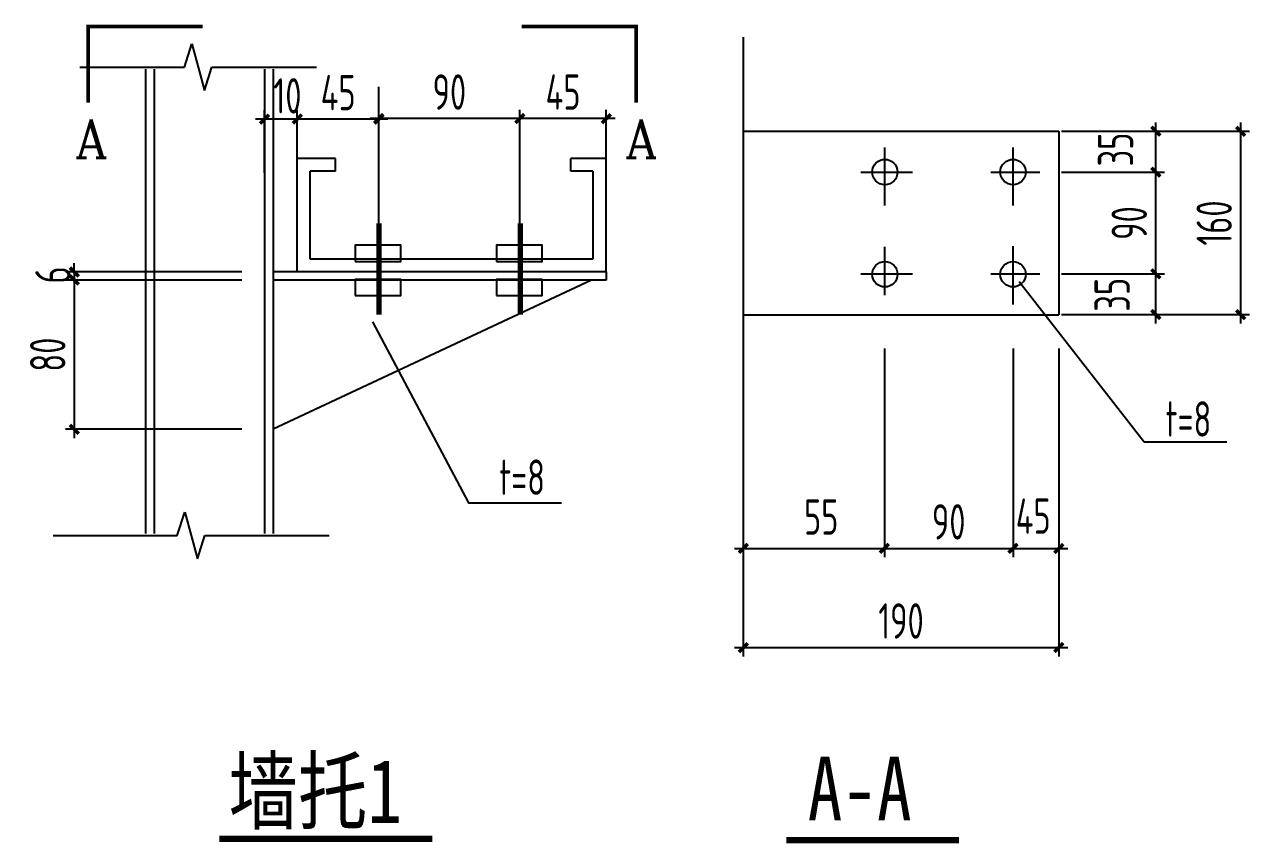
# Model space of a CAD drawing. Extents: x 293620 to 503924, y -252071 to 755100.
# Drawn here: x 438648 to 452505, y -220383 to -211122 of the extents above; entities that cross this region are included whole.
import ezdxf
from ezdxf.enums import TextEntityAlignment as Align

# ---------------------------------------------------------------- set-up
doc = ezdxf.new("R2010")
doc.units = 0
doc.header["$LTSCALE"] = 1000
doc.header["$MEASUREMENT"] = 0
doc.layers.get('Defpoints').update_dxf_attribs({"color": 250})
for name, color, linetype in [('1', 7, 'Continuous'), ('2', 2, 'Continuous'), ('AXIS', 171, 'Continuous'), ('C型钢', 6, 'Continuous'), ('OTHER', 7, 'Continuous'), ('PUB_DIM', 171, 'Continuous'), ('PUB_TEXT', 7, 'Continuous')]:
    doc.layers.add(name, color=color, linetype=linetype)
doc.styles.add('-宋体', font='', dxfattribs={"width": 0.8})
doc.styles.add('COMP', font='COMPLEX.shx', dxfattribs={"bigfont": 'hztxt'})
doc.styles.add('TSSD_Dimension', font='Tssdeng.shx', dxfattribs={"width": 0.7, "bigfont": 'hztxt.shx'})
doc.styles.add('TSSD_REIN', font='tssdeng.shx', dxfattribs={"width": 0.7, "bigfont": 'tssdchn.shx'})
doc.styles.get('-宋体').set_extended_font_data('SimSun')
doc.dimstyles.new('TSSD_20_100', dxfattribs={"dimtxt": 350, "dimasz": 100, "dimexe": 100, "dimexo": 250, "dimgap": 100, "dimtad": 1, "dimdec": 0, "dimlfac": 0.2, "dimzin": 0, "dimdsep": 46, "dimtxsty": 'TSSD_Dimension', "dimblk": 'ARCHTICK', "dimblk1": 'ARCHTICK', "dimblk2": 'ARCHTICK', "dimcen": 0, "dimdle": 100, "dimclrt": 7, "dimadec": 0, "dimazin": 0, "dimtfac": 1, "dimtdec": 0, "dimtix": 1, "dimtmove": 2, "dimatfit": 3, "dimfxl": 0, "dimtolj": 1, "dimtzin": 0, "dimarcsym": 0})

# ---------------------------------------------------------------- blocks, each defined once
blk = doc.blocks.new('_ArchTick')
at = {"color": 0, "linetype": 'ByBlock', "const_width": 0.4}
blk.add_lwpolyline([(-0.5, -0.5), (0.5, 0.5)], dxfattribs=at)
blk = doc.blocks.new('*D663')
at = {"layer": 'Defpoints', "color": 0}
for p in [(442657, -212186), (442657, -213790), (444251, -213790)]:
    blk.add_point(p, dxfattribs=at)
at = {"layer": 'PUB_DIM', "color": 0, "lineweight": -2}
for p, q in [((442657, -213540), (442657, -212086)), ((444251, -213540), (444251, -212086)), ((444351, -212186), (442557, -212186))]:
    blk.add_line(p, q, dxfattribs=at)
at = {"layer": 'PUB_DIM', "color": 0, "lineweight": -2, "xscale": 100, "yscale": 100, "zscale": 100, "rotation": 180}
blk.add_blockref('_ArchTick', (442657, -212186), dxfattribs=at)
at = {"layer": 'PUB_DIM', "color": 0, "lineweight": -2, "xscale": 100, "yscale": 100, "zscale": 100}
blk.add_blockref('_ArchTick', (444251, -212186), dxfattribs=at)
at = {"layer": 'PUB_DIM', "color": 7, "insert": (443454, -211886), "char_height": 400, "attachment_point": 5, "style": 'TSSD_Dimension'}
blk.add_mtext('\\A1;90', dxfattribs=at)
blk = doc.blocks.new('*D664')
at = {"layer": 'Defpoints', "color": 0}
for p in [(444251, -212186), (444251, -213790), (445229, -213790)]:
    blk.add_point(p, dxfattribs=at)
at = {"layer": 'PUB_DIM', "color": 0, "lineweight": -2}
for p, q in [((444251, -213540), (444251, -212086)), ((445229, -213540), (445229, -212086)), ((445329, -212186), (444151, -212186))]:
    blk.add_line(p, q, dxfattribs=at)
at = {"layer": 'PUB_DIM', "color": 0, "lineweight": -2, "xscale": 100, "yscale": 100, "zscale": 100, "rotation": 180}
blk.add_blockref('_ArchTick', (444251, -212186), dxfattribs=at)
at = {"layer": 'PUB_DIM', "color": 0, "lineweight": -2, "xscale": 100, "yscale": 100, "zscale": 100}
blk.add_blockref('_ArchTick', (445229, -212186), dxfattribs=at)
at = {"layer": 'PUB_DIM', "color": 7, "insert": (444740, -211886), "char_height": 400, "attachment_point": 5, "style": 'TSSD_Dimension'}
blk.add_mtext('\\A1;45', dxfattribs=at)
blk = doc.blocks.new('*D665')
at = {"layer": 'Defpoints', "color": 0}
for p in [(441363, -212192), (441363, -213050), (441734, -213050)]:
    blk.add_point(p, dxfattribs=at)
at = {"layer": 'PUB_DIM', "color": 0, "lineweight": -2}
for p, q in [((441363, -212800), (441363, -212092)), ((441734, -212800), (441734, -212092)), ((441834, -212192), (441263, -212192))]:
    blk.add_line(p, q, dxfattribs=at)
at = {"layer": 'PUB_DIM', "color": 0, "lineweight": -2, "xscale": 100, "yscale": 100, "zscale": 100, "rotation": 180}
blk.add_blockref('_ArchTick', (441363, -212192), dxfattribs=at)
at = {"layer": 'PUB_DIM', "color": 0, "lineweight": -2, "xscale": 100, "yscale": 100, "zscale": 100}
blk.add_blockref('_ArchTick', (441734, -212192), dxfattribs=at)
at = {"layer": 'PUB_DIM', "color": 7, "insert": (441623, -211929), "char_height": 400, "attachment_point": 5, "style": 'TSSD_Dimension'}
blk.add_mtext('\\A1;10', dxfattribs=at)
blk = doc.blocks.new('*D666')
at = {"layer": 'Defpoints', "color": 0}
for p in [(441734, -212192), (441734, -213050), (442657, -213050)]:
    blk.add_point(p, dxfattribs=at)
at = {"layer": 'PUB_DIM', "color": 0, "lineweight": -2}
for p, q in [((441734, -212800), (441734, -212092)), ((442657, -212800), (442657, -212092)), ((442757, -212192), (441634, -212192))]:
    blk.add_line(p, q, dxfattribs=at)
at = {"layer": 'PUB_DIM', "color": 0, "lineweight": -2, "xscale": 100, "yscale": 100, "zscale": 100, "rotation": 180}
blk.add_blockref('_ArchTick', (441734, -212192), dxfattribs=at)
at = {"layer": 'PUB_DIM', "color": 0, "lineweight": -2, "xscale": 100, "yscale": 100, "zscale": 100}
blk.add_blockref('_ArchTick', (442657, -212192), dxfattribs=at)
at = {"layer": 'PUB_DIM', "color": 7, "insert": (442196, -211892), "char_height": 400, "attachment_point": 5, "style": 'TSSD_Dimension'}
blk.add_mtext('\\A1;45', dxfattribs=at)
blk = doc.blocks.new('*D667')
at = {"layer": 'Defpoints', "color": 0}
for p in [(446779, -215395), (450348, -215395), (450348, -218167)]:
    blk.add_point(p, dxfattribs=at)
at = {"layer": 'PUB_DIM', "color": 0, "lineweight": -2}
for p, q in [((446779, -215645), (446779, -218267)), ((450348, -215645), (450348, -218267)), ((446679, -218167), (450448, -218167))]:
    blk.add_line(p, q, dxfattribs=at)
at = {"layer": 'PUB_DIM', "color": 0, "lineweight": -2, "xscale": 100, "yscale": 100, "zscale": 100, "rotation": 180}
blk.add_blockref('_ArchTick', (446779, -218167), dxfattribs=at)
at = {"layer": 'PUB_DIM', "color": 0, "lineweight": -2, "xscale": 100, "yscale": 100, "zscale": 100}
blk.add_blockref('_ArchTick', (450348, -218167), dxfattribs=at)
at = {"layer": 'PUB_DIM', "color": 7, "insert": (448563, -217867), "char_height": 400, "attachment_point": 5, "style": 'TSSD_Dimension'}
blk.add_mtext('\\A1;190', dxfattribs=at)
blk = doc.blocks.new('*D668')
at = {"layer": 'Defpoints', "color": 0}
for p in [(449830, -214534), (450348, -214534), (450348, -217046)]:
    blk.add_point(p, dxfattribs=at)
at = {"layer": 'PUB_DIM', "color": 0, "lineweight": -2}
for p, q in [((449830, -214784), (449830, -217146)), ((450348, -214784), (450348, -217146)), ((449730, -217046), (450448, -217046))]:
    blk.add_line(p, q, dxfattribs=at)
at = {"layer": 'PUB_DIM', "color": 0, "lineweight": -2, "xscale": 100, "yscale": 100, "zscale": 100, "rotation": 180}
blk.add_blockref('_ArchTick', (449830, -217046), dxfattribs=at)
at = {"layer": 'PUB_DIM', "color": 0, "lineweight": -2, "xscale": 100, "yscale": 100, "zscale": 100}
blk.add_blockref('_ArchTick', (450348, -217046), dxfattribs=at)
at = {"layer": 'PUB_DIM', "color": 7, "insert": (450058, -216681), "char_height": 400, "attachment_point": 5, "style": 'TSSD_Dimension'}
blk.add_mtext('\\A1;45', dxfattribs=at)
blk = doc.blocks.new('*D669')
at = {"layer": 'Defpoints', "color": 0}
for p in [(448375, -214534), (449830, -214534), (449830, -217046)]:
    blk.add_point(p, dxfattribs=at)
at = {"layer": 'PUB_DIM', "color": 0, "lineweight": -2}
for p, q in [((448375, -214784), (448375, -217146)), ((449830, -214784), (449830, -217146)), ((448275, -217046), (449930, -217046))]:
    blk.add_line(p, q, dxfattribs=at)
at = {"layer": 'PUB_DIM', "color": 0, "lineweight": -2, "xscale": 100, "yscale": 100, "zscale": 100, "rotation": 180}
blk.add_blockref('_ArchTick', (448375, -217046), dxfattribs=at)
at = {"layer": 'PUB_DIM', "color": 0, "lineweight": -2, "xscale": 100, "yscale": 100, "zscale": 100}
blk.add_blockref('_ArchTick', (449830, -217046), dxfattribs=at)
at = {"layer": 'PUB_DIM', "color": 7, "insert": (449102, -216746), "char_height": 400, "attachment_point": 5, "style": 'TSSD_Dimension'}
blk.add_mtext('\\A1;90', dxfattribs=at)
blk = doc.blocks.new('*D670')
at = {"layer": 'Defpoints', "color": 0}
for p in [(446779, -214534), (448375, -214534), (448375, -217046)]:
    blk.add_point(p, dxfattribs=at)
at = {"layer": 'PUB_DIM', "color": 0, "lineweight": -2}
for p, q in [((446779, -214784), (446779, -217146)), ((448375, -214784), (448375, -217146)), ((446679, -217046), (448475, -217046))]:
    blk.add_line(p, q, dxfattribs=at)
at = {"layer": 'PUB_DIM', "color": 0, "lineweight": -2, "xscale": 100, "yscale": 100, "zscale": 100, "rotation": 180}
blk.add_blockref('_ArchTick', (446779, -217046), dxfattribs=at)
at = {"layer": 'PUB_DIM', "color": 0, "lineweight": -2, "xscale": 100, "yscale": 100, "zscale": 100}
blk.add_blockref('_ArchTick', (448375, -217046), dxfattribs=at)
at = {"layer": 'PUB_DIM', "color": 7, "insert": (447660, -216691), "char_height": 400, "attachment_point": 5, "style": 'TSSD_Dimension'}
blk.add_mtext('\\A1;55', dxfattribs=at)
blk = doc.blocks.new('*D573')
at = {"layer": 'Defpoints', "color": 0}
for p in [(441358, -213920), (439211, -214012), (441358, -214012)]:
    blk.add_point(p, dxfattribs=at)
at = {"layer": 'PUB_DIM', "color": 0, "lineweight": -2}
for p, q in [((441108, -213920), (439111, -213920)), ((439211, -213920), (439211, -213820)), ((439211, -213920), (439211, -214012)), ((441108, -214012), (439111, -214012)), ((439211, -214012), (439211, -214112))]:
    blk.add_line(p, q, dxfattribs=at)
at = {"layer": 'PUB_DIM', "color": 0, "lineweight": -2, "xscale": 100, "yscale": 100, "zscale": 100}
for p, rotation in [((439211, -213920), 270), ((439211, -214012), 90)]:
    blk.add_blockref('_ArchTick', p, dxfattribs=dict(at, rotation=rotation))
at = {"layer": 'PUB_DIM', "color": 7, "insert": (438970, -213954), "char_height": 400, "attachment_point": 5, "rotation": 90, "style": 'TSSD_Dimension'}
blk.add_mtext('\\A1;6', dxfattribs=at)
blk = doc.blocks.new('*D574')
at = {"layer": 'Defpoints', "color": 0}
for p in [(441358, -214012), (439211, -215699), (441358, -215699)]:
    blk.add_point(p, dxfattribs=at)
at = {"layer": 'PUB_DIM', "color": 0, "lineweight": -2}
for p, q in [((439211, -213912), (439211, -215799)), ((441108, -214012), (439111, -214012)), ((441108, -215699), (439111, -215699))]:
    blk.add_line(p, q, dxfattribs=at)
at = {"layer": 'PUB_DIM', "color": 0, "lineweight": -2, "xscale": 100, "yscale": 100, "zscale": 100}
for p, rotation in [((439211, -214012), 90), ((439211, -215699), 270)]:
    blk.add_blockref('_ArchTick', p, dxfattribs=dict(at, rotation=rotation))
at = {"layer": 'PUB_DIM', "color": 7, "insert": (438911, -214855), "char_height": 400, "attachment_point": 5, "rotation": 90, "style": 'TSSD_Dimension'}
blk.add_mtext('\\A1;80', dxfattribs=at)
blk = doc.blocks.new('*D575')
at = {"layer": 'Defpoints', "color": 0}
for p in [(450127, -213943), (451445, -213943), (450127, -214403)]:
    blk.add_point(p, dxfattribs=at)
at = {"layer": 'PUB_DIM', "color": 0, "lineweight": -2}
for p, q in [((450377, -213943), (451545, -213943)), ((451445, -214503), (451445, -213843)), ((450377, -214403), (451545, -214403))]:
    blk.add_line(p, q, dxfattribs=at)
at = {"layer": 'PUB_DIM', "color": 0, "lineweight": -2, "xscale": 100, "yscale": 100, "zscale": 100}
for p, rotation in [((451445, -213943), 90), ((451445, -214403), 270)]:
    blk.add_blockref('_ArchTick', p, dxfattribs=dict(at, rotation=rotation))
at = {"layer": 'PUB_DIM', "color": 7, "insert": (450951, -214178), "char_height": 400, "attachment_point": 5, "rotation": 90, "style": 'TSSD_Dimension'}
blk.add_mtext('\\A1;35', dxfattribs=at)
blk = doc.blocks.new('*D576')
at = {"layer": 'Defpoints', "color": 0}
for p in [(450790, -212330), (452405, -212330), (450790, -214403)]:
    blk.add_point(p, dxfattribs=at)
at = {"layer": 'PUB_DIM', "color": 0, "lineweight": -2}
for p, q in [((452405, -214503), (452405, -212230)), ((451040, -212330), (452505, -212330)), ((451040, -214403), (452505, -214403))]:
    blk.add_line(p, q, dxfattribs=at)
at = {"layer": 'PUB_DIM', "color": 0, "lineweight": -2, "xscale": 100, "yscale": 100, "zscale": 100}
for p, rotation in [((452405, -212330), 90), ((452405, -214403), 270)]:
    blk.add_blockref('_ArchTick', p, dxfattribs=dict(at, rotation=rotation))
at = {"layer": 'PUB_DIM', "color": 7, "insert": (452105, -213367), "char_height": 400, "attachment_point": 5, "rotation": 90, "style": 'TSSD_Dimension'}
blk.add_mtext('\\A1;160', dxfattribs=at)
blk = doc.blocks.new('*D577')
at = {"layer": 'Defpoints', "color": 0}
for p in [(450127, -212330), (451445, -212330), (450127, -212791)]:
    blk.add_point(p, dxfattribs=at)
at = {"layer": 'PUB_DIM', "color": 0, "lineweight": -2}
for p, q in [((451445, -212891), (451445, -212230)), ((450377, -212330), (451545, -212330)), ((450377, -212791), (451545, -212791))]:
    blk.add_line(p, q, dxfattribs=at)
at = {"layer": 'PUB_DIM', "color": 0, "lineweight": -2, "xscale": 100, "yscale": 100, "zscale": 100}
for p, rotation in [((451445, -212330), 90), ((451445, -212791), 270)]:
    blk.add_blockref('_ArchTick', p, dxfattribs=dict(at, rotation=rotation))
at = {"layer": 'PUB_DIM', "color": 7, "insert": (450990, -212536), "char_height": 400, "attachment_point": 5, "rotation": 90, "style": 'TSSD_Dimension'}
blk.add_mtext('\\A1;35', dxfattribs=at)
blk = doc.blocks.new('*D578')
at = {"layer": 'Defpoints', "color": 0}
for p in [(450127, -212791), (451445, -212791), (450127, -213943)]:
    blk.add_point(p, dxfattribs=at)
at = {"layer": 'PUB_DIM', "color": 0, "lineweight": -2}
for p, q in [((451445, -214043), (451445, -212691)), ((450377, -212791), (451545, -212791)), ((450377, -213943), (451545, -213943))]:
    blk.add_line(p, q, dxfattribs=at)
at = {"layer": 'PUB_DIM', "color": 0, "lineweight": -2, "xscale": 100, "yscale": 100, "zscale": 100}
for p, rotation in [((451445, -212791), 90), ((451445, -213943), 270)]:
    blk.add_blockref('_ArchTick', p, dxfattribs=dict(at, rotation=rotation))
at = {"layer": 'PUB_DIM', "color": 7, "insert": (451145, -213367), "char_height": 400, "attachment_point": 5, "rotation": 90, "style": 'TSSD_Dimension'}
blk.add_mtext('\\A1;90', dxfattribs=at)

msp = doc.modelspace()

# ---------------------------------------------------------------- linework, layer by layer
at = {"color": 0, "linetype": 'ByBlock'}
for p, q in [((446778.8, -211266.8), (446778.8, -216078)), ((440017.7, -211626.4), (440017.7, -216876.8)), ((440115, -211626.4), (440115, -216876.8)), ((441362.6, -211626.4), (441362.6, -216876.8)), ((441459.9, -211626.4), (441459.9, -216876.8)), ((446778.8, -212329.9), (450347.9, -212329.9)), ((450347.9, -212329.9), (450347.9, -214403.5)), ((448374.8, -212511.3), (448374.8, -213170.2)), ((449829.5, -212511.3), (449829.5, -213170.2)), ((448106.7, -212790.7), (448693.5, -212790.7)), ((449579.7, -212790.7), (450133.2, -212790.7)), ((448374.8, -213637.1), (448374.8, -214183.8)), ((449829.5, -213628.6), (449829.5, -214287.5)), ((444251.1, -213790.3), (444251.1, -214082.9)), ((445229.4, -213919.7), (441459.9, -213919.7)), ((445229.4, -213919.7), (445229.4, -214011.8)), ((448106.7, -213942.7), (448693.5, -213942.7)), ((449579.7, -213942.7), (450133.2, -213942.7)), ((445229.4, -214011.8), (441459.9, -214011.8)), ((445062, -214011.8), (441459.9, -215698.5)), ((446778.8, -214403.5), (450347.9, -214403.5))]:
    msp.add_line(p, q, dxfattribs=at)
for p, q in [((442166.1, -212636.1), (441734, -212636.1)), ((441734, -213919.7), (441734, -212636.1)), ((442166.1, -212780.1), (442166.1, -212636.1)), ((444829.3, -212780.1), (444829.3, -212636.1)), ((445229.4, -212636.1), (444829.3, -212636.1)), ((442166.1, -212780.1), (441878, -212780.1)), ((441878, -213775.6), (441878, -212780.1)), ((445076.8, -212780.1), (444829.3, -212780.1)), ((445076.8, -212780.1), (445076.8, -213775.6)), ((445076.8, -213775.6), (441878, -213775.6)), ((445229.4, -213919.7), (441734, -213919.7))]:
    msp.add_line(p, q)
at = {"const_width": 43.2}
for points in [[(439367.4, -212007.9), (439367.4, -211143.9), (440663.4, -211143.9)], [(445566.2, -212007.9), (445566.2, -211143.9), (444270.2, -211143.9)]]:
    msp.add_lwpolyline(points, dxfattribs=at)
at = {"color": 0, "linetype": 'ByBlock', "const_width": 60}
for points in [[(442657.2, -213790.3), (442657.2, -214317.1)], [(444257.1, -213790.3), (444257.1, -214317.1)]]:
    msp.add_lwpolyline(points, dxfattribs=at)
at = {"color": 0, "linetype": 'ByBlock'}
for centre in [(448380.3, -212790.7), (449829.5, -212790.7), (448380.3, -213946.1), (449829.5, -213946.1)]:
    msp.add_circle(centre, 143.7, dxfattribs=at)
at = {"layer": '2'}
msp.add_lwpolyline([(442585.7, -214483.5), (443669.9, -216532.2), (444722.4, -216532.2)], dxfattribs=at)
at = {"layer": 'AXIS', "linetype": 'ByBlock'}
for p, q in [((449900.3, -214027.7), (451315, -215839.5)), ((451315, -215839.5), (452248.7, -215839.5))]:
    msp.add_line(p, q, dxfattribs=at)
at = {"layer": 'C型钢'}
msp.add_line((445229.4, -213919.7), (445229.4, -212636.1), dxfattribs=at)
at = {"layer": 'Defpoints', "color": 0, "linetype": 'ByBlock'}
for p in [(441459.9, -212186.5), (441459.9, -213790.3), (442657.2, -213790.3), (444257.1, -213790.3), (444257.1, -213790.3), (442657.2, -214176.6), (444257.1, -214176.6)]:
    msp.add_point(p, dxfattribs=at)
at = {"layer": 'OTHER'}
for p, q in [((440457.1, -211604.1), (440541.1, -211340.1)), ((440541.1, -211340.1), (440685.1, -211868.1)), ((439273.4, -211604.1), (440457.1, -211604.1)), ((440685.1, -211868.1), (440769.1, -211604.1)), ((440769.1, -211604.1), (441952.7, -211604.1)), ((440376.8, -216900), (440460.8, -216636)), ((440460.8, -216636), (440604.8, -217164)), ((438972.3, -216900), (440376.8, -216900)), ((440604.8, -217164), (440688.8, -216900)), ((440688.8, -216900), (442093.2, -216900))]:
    msp.add_line(p, q, dxfattribs=at)
at = {"layer": 'PUB_DIM'}
msp.add_line((442657.2, -213358.3), (442657.2, -211826.5), dxfattribs=at)
at = {"layer": 'PUB_DIM', "const_width": 60}
for points in [[(442657.4, -213372.1), (442657.4, -214402.2)], [(444257.3, -213372.1), (444257.3, -214402.2)]]:
    msp.add_lwpolyline(points, dxfattribs=at)
at = {"layer": 'PUB_DIM'}
for points in [[(442389, -213801.3), (442904.4, -213801.3), (442904.4, -213618.9), (442389, -213618.9)], [(443988.9, -213801.3), (444504.2, -213801.3), (444504.2, -213618.9), (443988.9, -213618.9)], [(442389, -214187.6), (442904.4, -214187.6), (442904.4, -214005.2), (442389, -214005.2)], [(443988.9, -214187.6), (444504.2, -214187.6), (444504.2, -214005.2), (443988.9, -214005.2)]]:
    msp.add_lwpolyline(points, close=True, dxfattribs=at)
at = {"layer": 'PUB_TEXT', "const_width": 72}
for points in [[(440850.5, -220329.6), (443262.8, -220329.6)], [(447265.4, -220346.9), (449219, -220346.9)]]:
    msp.add_lwpolyline(points, dxfattribs=at)

# ---------------------------------------------------------------- texts
at = {"style": 'COMP'}
for p in [(439404.1, -212413.8), (445624.4, -212413.8)]:
    msp.add_attdef('A', text='', height=432, dxfattribs=at).set_placement(p, align=Align.MIDDLE)
at = {"layer": '1', "linetype": 'Continuous', "style": 'TSSD_REIN', "width": 0.7}
for p in [(451554.2, -215782.7), (444017.2, -216441.2)]:
    msp.add_text('t=8', height=400, dxfattribs=at).set_placement(p)
at = {"layer": 'PUB_TEXT', "style": '-宋体', "width": 0.8}
for s, p in [('墙托1', (440956.2, -220149.9)), ('A-A', (447507.3, -220121.8))]:
    msp.add_text(s, height=720, dxfattribs=at).set_placement(p)

# ---------------------------------------------------------------- dimensions: what is measured, and where the dimension line sits
at = {"layer": 'PUB_DIM'}
for base, p1, p2, angle, text, picture, middle in [((441362.6, -212191.7), (441734, -213050.2), (441362.6, -213050.2), 180, '10', '*D665', (441623.1, -211928.7)), ((451444.9, -212329.8), (450127.1, -212790.6), (450127.1, -212329.8), 90, '35', '*D577', (450989.9, -212536.1)), ((439210.7, -214011.8), (441358.2, -213919.7), (441358.2, -214011.8), 270, '6', '*D573', (438969.7, -213954)), ((451444.9, -213942.6), (450127.1, -214403.4), (450127.1, -213942.6), 90, '35', '*D575', (450951.4, -214178.4)), ((448374.8, -217045.7), (446778.8, -214533.6), (448374.8, -214533.6), 0, '55', '*D670', (447659.6, -216691.2)), ((450347.9, -217045.7), (449829.5, -214533.6), (450347.9, -214533.6), 0, '45', '*D668', (450057.7, -216681))]:
    dim = msp.add_linear_dim(base=base, p1=p1, p2=p2, angle=angle, text=text, dimstyle='TSSD_20_100', override={"dimtxt": 400}, dxfattribs=at)
    dim.commit()
    dim.dimension.update_dxf_attribs({"geometry": picture, "text_midpoint": middle, "dimtype": 161})
for p1, p2, distance, text, picture, middle in [((442657.2, -213050.2), (441734, -213050.2), -858.4, '45', '*D666', (442195.6, -211891.7)), ((444251.1, -213790.3), (442657.2, -213790.3), -1603.8, '90', '*D663', (443454.2, -211886.5)), ((445229.4, -213790.3), (444251.1, -213790.3), -1603.8, '45', '*D664', (444740.3, -211886.5)), ((450790.2, -214403.4), (450790.2, -212329.8), -1614.5, '160', '*D576', (452104.7, -213366.6)), ((450127.1, -213942.6), (450127.1, -212790.6), -1317.7, '90', '*D578', (451144.9, -213366.6)), ((441358.2, -214011.8), (441358.2, -215698.5), -2147.5, '80', '*D574', (438910.7, -214855.2)), ((448374.8, -214533.6), (449829.5, -214533.6), -2512.1, '90', '*D669', (449102.2, -216745.7)), ((446778.8, -215395), (450347.9, -215395), -2772.4, '190', '*D667', (448563.4, -217867.4))]:
    dim = msp.add_aligned_dim(p1=p1, p2=p2, distance=distance, text=text, dimstyle='TSSD_20_100', override={"dimtxt": 400}, dxfattribs=at)
    dim.commit()
    dim.dimension.update_dxf_attribs({"geometry": picture, "text_midpoint": middle})

doc.saveas('drawing.dxf')
